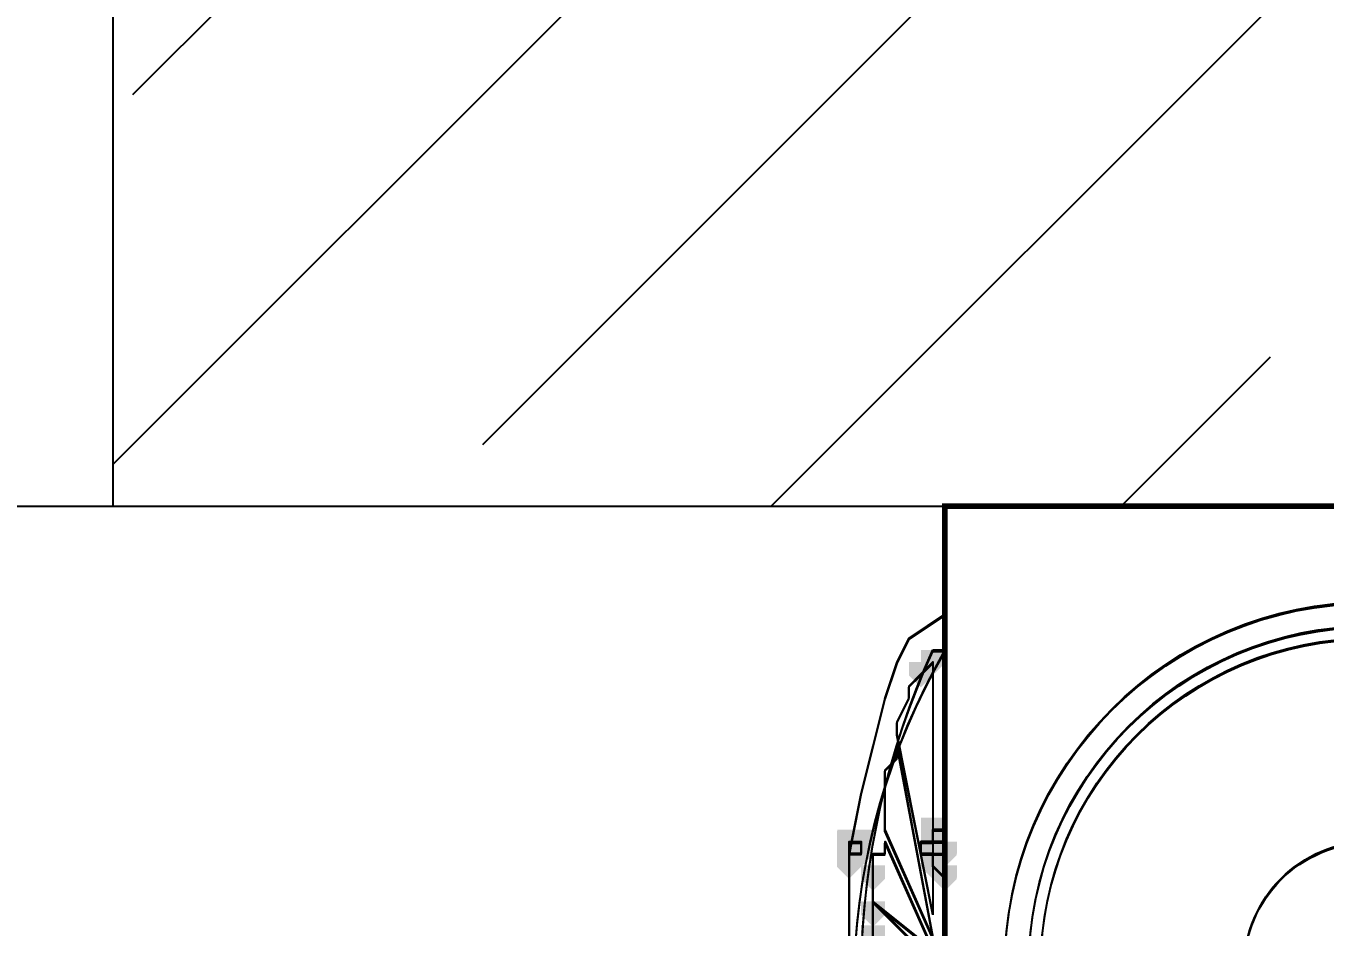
# Model space of a CAD drawing. Header units: millimetres. Extents: x -106726 to 8952771, y -150083 to 686385.
# Drawn here: x 12149.1 to 12608.4, y 366101.2 to 366419.8 of the extents above; entities that cross this region are included whole.
import ezdxf
from ezdxf import colors
from ezdxf.entities.mleader import LeaderData, LeaderLine
from ezdxf.enums import TextEntityAlignment as Align
from ezdxf.math import Vec2, Vec3

# ---------------------------------------------------------------- set-up
doc = ezdxf.new("R2018")
doc.units = ezdxf.units.MM
doc.linetypes.add('CENTER', pattern=[2, 1.25, -0.25, 0.25, -0.25])
doc.layers.add('АР_Названия помещений', color=124, linetype='Continuous', lineweight=5, plot=False)
doc.layers.add('АР_Номер помещения', color=1, linetype='Continuous', lineweight=25)
doc.layers.add('ТХ_обор_бытовое', color=14, linetype='Continuous')
doc.styles.add('ISOCPEUR', font='isocpeur.ttf', dxfattribs={"width": 0.7})
doc.styles.get("Standard").update_dxf_attribs({"font": 'arial.ttf'})

# ---------------------------------------------------------------- blocks, each defined once
blk = doc.blocks.new('*U429')
at = {"color": 8, "style": 'ISOCPEUR', "width": 0.7, "flags": 1}
blk.add_attdef('КАТЕГОРИЯ', (-499.17, -2092.19), '', height=250, dxfattribs=at)
at = {"layer": 'АР_Номер помещения', "color": 8, "style": 'ISOCPEUR', "width": 0.7}
blk.add_attdef('НОМЕР_ПОМЕЩЕНИЯ', text='', height=300, dxfattribs=at).set_placement((-20810.64, 2284.33), align=Align.MIDDLE_CENTER)
blk = doc.blocks.new('_DotSmall')
at = {"color": 8, "linetype": 'ByBlock', "const_width": 0.5}
blk.add_lwpolyline([(-0.0625, 0, 1), (0.0625, 0, 1)], format="xyb", close=True, dxfattribs=at)
blk = doc.blocks.new('У300')
at = {"layer": 'ТХ_обор_бытовое', "transparency": 33554559}
for points in [[(-230546.28, 67417.27), (-230550.51, 67417.27), (-230550.51, 67413.03), (-230546.28, 67408.8), (-230542.05, 67413.03), (-230542.05, 67417.27)], [(-230546.23, 67417.78), (-230550.46, 67417.78), (-230550.46, 67413.55), (-230546.23, 67409.31), (-230541.99, 67413.55), (-230541.99, 67417.78)], [(-230550.51, 67413.03), (-230554.75, 67413.03), (-230554.75, 67408.8), (-230550.51, 67404.57), (-230546.28, 67408.8), (-230546.28, 67413.03)], [(-230550.46, 67413.55), (-230554.69, 67413.55), (-230554.69, 67409.31), (-230550.46, 67405.08), (-230546.23, 67409.31), (-230546.23, 67413.55)], [(-230546.28, 67358), (-230550.51, 67358), (-230550.51, 67353.77), (-230546.28, 67349.53), (-230542.05, 67353.77), (-230542.05, 67358)], [(-230546.28, 67358), (-230550.51, 67358), (-230550.51, 67353.77), (-230546.28, 67349.53), (-230542.05, 67353.77), (-230542.05, 67358)], [(-230546.23, 67358.51), (-230550.46, 67358.51), (-230550.46, 67354.28), (-230546.23, 67350.04), (-230541.99, 67354.28), (-230541.99, 67358.51)], [(-230546.23, 67358.51), (-230550.46, 67358.51), (-230550.46, 67354.28), (-230546.23, 67350.04), (-230541.99, 67354.28), (-230541.99, 67358.51)], [(-230575.91, 67353.77), (-230580.15, 67353.77), (-230580.15, 67349.53), (-230575.91, 67345.3), (-230571.68, 67349.53), (-230571.68, 67353.77)], [(-230575.91, 67353.77), (-230580.15, 67353.77), (-230580.15, 67349.53), (-230575.91, 67345.3), (-230571.68, 67349.53), (-230571.68, 67353.77)], [(-230575.91, 67353.77), (-230580.15, 67353.77), (-230580.15, 67349.53), (-230575.91, 67345.3), (-230571.68, 67349.53), (-230571.68, 67353.77)], [(-230575.91, 67353.77), (-230580.15, 67353.77), (-230580.15, 67349.53), (-230575.91, 67345.3), (-230571.68, 67349.53), (-230571.68, 67353.77)], [(-230575.91, 67353.77), (-230580.15, 67353.77), (-230580.15, 67349.53), (-230575.91, 67345.3), (-230571.68, 67349.53), (-230571.68, 67353.77)], [(-230575.91, 67353.77), (-230580.15, 67353.77), (-230580.15, 67349.53), (-230575.91, 67345.3), (-230571.68, 67349.53), (-230571.68, 67353.77)], [(-230575.86, 67354.28), (-230580.09, 67354.28), (-230580.09, 67350.04), (-230575.86, 67345.81), (-230571.63, 67350.04), (-230571.63, 67354.28)], [(-230575.86, 67354.28), (-230580.09, 67354.28), (-230580.09, 67350.04), (-230575.86, 67345.81), (-230571.63, 67350.04), (-230571.63, 67354.28)], [(-230575.86, 67354.28), (-230580.09, 67354.28), (-230580.09, 67350.04), (-230575.86, 67345.81), (-230571.63, 67350.04), (-230571.63, 67354.28)], [(-230575.86, 67354.28), (-230580.09, 67354.28), (-230580.09, 67350.04), (-230575.86, 67345.81), (-230571.63, 67350.04), (-230571.63, 67354.28)], [(-230575.86, 67354.28), (-230580.09, 67354.28), (-230580.09, 67350.04), (-230575.86, 67345.81), (-230571.63, 67350.04), (-230571.63, 67354.28)], [(-230575.86, 67354.28), (-230580.09, 67354.28), (-230580.09, 67350.04), (-230575.86, 67345.81), (-230571.63, 67350.04), (-230571.63, 67354.28)], [(-230571.68, 67353.77), (-230575.91, 67353.77), (-230575.91, 67349.53), (-230571.68, 67345.3), (-230567.45, 67349.53), (-230567.45, 67353.77)], [(-230571.68, 67353.77), (-230575.91, 67353.77), (-230575.91, 67349.53), (-230571.68, 67345.3), (-230567.45, 67349.53), (-230567.45, 67353.77)], [(-230571.68, 67353.77), (-230575.91, 67353.77), (-230575.91, 67349.53), (-230571.68, 67345.3), (-230567.45, 67349.53), (-230567.45, 67353.77)], [(-230571.68, 67353.77), (-230575.91, 67353.77), (-230575.91, 67349.53), (-230571.68, 67345.3), (-230567.45, 67349.53), (-230567.45, 67353.77)], [(-230571.68, 67353.77), (-230575.91, 67353.77), (-230575.91, 67349.53), (-230571.68, 67345.3), (-230567.45, 67349.53), (-230567.45, 67353.77)], [(-230571.63, 67354.28), (-230575.86, 67354.28), (-230575.86, 67350.04), (-230571.63, 67345.81), (-230567.39, 67350.04), (-230567.39, 67354.28)], [(-230571.63, 67354.28), (-230575.86, 67354.28), (-230575.86, 67350.04), (-230571.63, 67345.81), (-230567.39, 67350.04), (-230567.39, 67354.28)], [(-230571.63, 67354.28), (-230575.86, 67354.28), (-230575.86, 67350.04), (-230571.63, 67345.81), (-230567.39, 67350.04), (-230567.39, 67354.28)], [(-230571.63, 67354.28), (-230575.86, 67354.28), (-230575.86, 67350.04), (-230571.63, 67345.81), (-230567.39, 67350.04), (-230567.39, 67354.28)], [(-230571.63, 67354.28), (-230575.86, 67354.28), (-230575.86, 67350.04), (-230571.63, 67345.81), (-230567.39, 67350.04), (-230567.39, 67354.28)], [(-230546.28, 67353.77), (-230550.51, 67353.77), (-230550.51, 67349.53), (-230546.28, 67345.3), (-230542.05, 67349.53), (-230542.05, 67353.77)], [(-230546.28, 67353.77), (-230550.51, 67353.77), (-230550.51, 67349.53), (-230546.28, 67345.3), (-230542.05, 67349.53), (-230542.05, 67353.77)], [(-230546.28, 67353.77), (-230550.51, 67353.77), (-230550.51, 67349.53), (-230546.28, 67345.3), (-230542.05, 67349.53), (-230542.05, 67353.77)], [(-230546.23, 67354.28), (-230550.46, 67354.28), (-230550.46, 67350.04), (-230546.23, 67345.81), (-230541.99, 67350.04), (-230541.99, 67354.28)], [(-230546.23, 67354.28), (-230550.46, 67354.28), (-230550.46, 67350.04), (-230546.23, 67345.81), (-230541.99, 67350.04), (-230541.99, 67354.28)], [(-230546.23, 67354.28), (-230550.46, 67354.28), (-230550.46, 67350.04), (-230546.23, 67345.81), (-230541.99, 67350.04), (-230541.99, 67354.28)], [(-230575.91, 67349.53), (-230580.15, 67349.53), (-230580.15, 67345.3), (-230575.91, 67341.07), (-230571.68, 67345.3), (-230571.68, 67349.53)], [(-230575.91, 67349.53), (-230580.15, 67349.53), (-230580.15, 67345.3), (-230575.91, 67341.07), (-230571.68, 67345.3), (-230571.68, 67349.53)], [(-230575.91, 67349.53), (-230580.15, 67349.53), (-230580.15, 67345.3), (-230575.91, 67341.07), (-230571.68, 67345.3), (-230571.68, 67349.53)], [(-230575.91, 67349.53), (-230580.15, 67349.53), (-230580.15, 67345.3), (-230575.91, 67341.07), (-230571.68, 67345.3), (-230571.68, 67349.53)], [(-230575.91, 67349.53), (-230580.15, 67349.53), (-230580.15, 67345.3), (-230575.91, 67341.07), (-230571.68, 67345.3), (-230571.68, 67349.53)], [(-230575.91, 67349.53), (-230580.15, 67349.53), (-230580.15, 67345.3), (-230575.91, 67341.07), (-230571.68, 67345.3), (-230571.68, 67349.53)], [(-230575.91, 67349.53), (-230580.15, 67349.53), (-230580.15, 67345.3), (-230575.91, 67341.07), (-230571.68, 67345.3), (-230571.68, 67349.53)], [(-230575.91, 67349.53), (-230580.15, 67349.53), (-230580.15, 67345.3), (-230575.91, 67341.07), (-230571.68, 67345.3), (-230571.68, 67349.53)], [(-230575.91, 67349.53), (-230580.15, 67349.53), (-230580.15, 67345.3), (-230575.91, 67341.07), (-230571.68, 67345.3), (-230571.68, 67349.53)], [(-230575.91, 67349.53), (-230580.15, 67349.53), (-230580.15, 67345.3), (-230575.91, 67341.07), (-230571.68, 67345.3), (-230571.68, 67349.53)], [(-230575.91, 67349.53), (-230580.15, 67349.53), (-230580.15, 67345.3), (-230575.91, 67341.07), (-230571.68, 67345.3), (-230571.68, 67349.53)], [(-230575.91, 67349.53), (-230580.15, 67349.53), (-230580.15, 67345.3), (-230575.91, 67341.07), (-230571.68, 67345.3), (-230571.68, 67349.53)], [(-230575.91, 67349.53), (-230580.15, 67349.53), (-230580.15, 67345.3), (-230575.91, 67341.07), (-230571.68, 67345.3), (-230571.68, 67349.53)], [(-230575.86, 67350.04), (-230580.09, 67350.04), (-230580.09, 67345.81), (-230575.86, 67341.58), (-230571.63, 67345.81), (-230571.63, 67350.04)], [(-230575.86, 67350.04), (-230580.09, 67350.04), (-230580.09, 67345.81), (-230575.86, 67341.58), (-230571.63, 67345.81), (-230571.63, 67350.04)], [(-230575.86, 67350.04), (-230580.09, 67350.04), (-230580.09, 67345.81), (-230575.86, 67341.58), (-230571.63, 67345.81), (-230571.63, 67350.04)], [(-230575.86, 67350.04), (-230580.09, 67350.04), (-230580.09, 67345.81), (-230575.86, 67341.58), (-230571.63, 67345.81), (-230571.63, 67350.04)], [(-230575.86, 67350.04), (-230580.09, 67350.04), (-230580.09, 67345.81), (-230575.86, 67341.58), (-230571.63, 67345.81), (-230571.63, 67350.04)], [(-230575.86, 67350.04), (-230580.09, 67350.04), (-230580.09, 67345.81), (-230575.86, 67341.58), (-230571.63, 67345.81), (-230571.63, 67350.04)], [(-230575.86, 67350.04), (-230580.09, 67350.04), (-230580.09, 67345.81), (-230575.86, 67341.58), (-230571.63, 67345.81), (-230571.63, 67350.04)], [(-230575.86, 67350.04), (-230580.09, 67350.04), (-230580.09, 67345.81), (-230575.86, 67341.58), (-230571.63, 67345.81), (-230571.63, 67350.04)], [(-230575.86, 67350.04), (-230580.09, 67350.04), (-230580.09, 67345.81), (-230575.86, 67341.58), (-230571.63, 67345.81), (-230571.63, 67350.04)], [(-230575.86, 67350.04), (-230580.09, 67350.04), (-230580.09, 67345.81), (-230575.86, 67341.58), (-230571.63, 67345.81), (-230571.63, 67350.04)], [(-230575.86, 67350.04), (-230580.09, 67350.04), (-230580.09, 67345.81), (-230575.86, 67341.58), (-230571.63, 67345.81), (-230571.63, 67350.04)], [(-230575.86, 67350.04), (-230580.09, 67350.04), (-230580.09, 67345.81), (-230575.86, 67341.58), (-230571.63, 67345.81), (-230571.63, 67350.04)], [(-230575.86, 67350.04), (-230580.09, 67350.04), (-230580.09, 67345.81), (-230575.86, 67341.58), (-230571.63, 67345.81), (-230571.63, 67350.04)], [(-230571.68, 67349.53), (-230575.91, 67349.53), (-230575.91, 67345.3), (-230571.68, 67341.07), (-230567.45, 67345.3), (-230567.45, 67349.53)], [(-230571.68, 67349.53), (-230575.91, 67349.53), (-230575.91, 67345.3), (-230571.68, 67341.07), (-230567.45, 67345.3), (-230567.45, 67349.53)], [(-230571.68, 67349.53), (-230575.91, 67349.53), (-230575.91, 67345.3), (-230571.68, 67341.07), (-230567.45, 67345.3), (-230567.45, 67349.53)], [(-230571.68, 67349.53), (-230575.91, 67349.53), (-230575.91, 67345.3), (-230571.68, 67341.07), (-230567.45, 67345.3), (-230567.45, 67349.53)], [(-230571.68, 67349.53), (-230575.91, 67349.53), (-230575.91, 67345.3), (-230571.68, 67341.07), (-230567.45, 67345.3), (-230567.45, 67349.53)], [(-230571.68, 67349.53), (-230575.91, 67349.53), (-230575.91, 67345.3), (-230571.68, 67341.07), (-230567.45, 67345.3), (-230567.45, 67349.53)], [(-230571.68, 67349.53), (-230575.91, 67349.53), (-230575.91, 67345.3), (-230571.68, 67341.07), (-230567.45, 67345.3), (-230567.45, 67349.53)], [(-230571.68, 67349.53), (-230575.91, 67349.53), (-230575.91, 67345.3), (-230571.68, 67341.07), (-230567.45, 67345.3), (-230567.45, 67349.53)], [(-230571.63, 67350.04), (-230575.86, 67350.04), (-230575.86, 67345.81), (-230571.63, 67341.58), (-230567.39, 67345.81), (-230567.39, 67350.04)], [(-230571.63, 67350.04), (-230575.86, 67350.04), (-230575.86, 67345.81), (-230571.63, 67341.58), (-230567.39, 67345.81), (-230567.39, 67350.04)], [(-230571.63, 67350.04), (-230575.86, 67350.04), (-230575.86, 67345.81), (-230571.63, 67341.58), (-230567.39, 67345.81), (-230567.39, 67350.04)], [(-230571.63, 67350.04), (-230575.86, 67350.04), (-230575.86, 67345.81), (-230571.63, 67341.58), (-230567.39, 67345.81), (-230567.39, 67350.04)], [(-230571.63, 67350.04), (-230575.86, 67350.04), (-230575.86, 67345.81), (-230571.63, 67341.58), (-230567.39, 67345.81), (-230567.39, 67350.04)], [(-230571.63, 67350.04), (-230575.86, 67350.04), (-230575.86, 67345.81), (-230571.63, 67341.58), (-230567.39, 67345.81), (-230567.39, 67350.04)], [(-230571.63, 67350.04), (-230575.86, 67350.04), (-230575.86, 67345.81), (-230571.63, 67341.58), (-230567.39, 67345.81), (-230567.39, 67350.04)], [(-230571.63, 67350.04), (-230575.86, 67350.04), (-230575.86, 67345.81), (-230571.63, 67341.58), (-230567.39, 67345.81), (-230567.39, 67350.04)], [(-230546.28, 67349.53), (-230550.51, 67349.53), (-230550.51, 67345.3), (-230546.28, 67341.07), (-230542.05, 67345.3), (-230542.05, 67349.53)], [(-230546.23, 67350.04), (-230550.46, 67350.04), (-230550.46, 67345.81), (-230546.23, 67341.58), (-230541.99, 67345.81), (-230541.99, 67350.04)], [(-230542.05, 67349.53), (-230546.28, 67349.53), (-230546.28, 67345.3), (-230542.05, 67341.07), (-230537.81, 67345.3), (-230537.81, 67349.53)], [(-230541.99, 67350.04), (-230546.23, 67350.04), (-230546.23, 67345.81), (-230541.99, 67341.58), (-230537.76, 67345.81), (-230537.76, 67350.04)], [(-230575.91, 67345.3), (-230580.15, 67345.3), (-230580.15, 67341.07), (-230575.91, 67336.83), (-230571.68, 67341.07), (-230571.68, 67345.3)], [(-230575.86, 67345.81), (-230580.09, 67345.81), (-230580.09, 67341.58), (-230575.86, 67337.34), (-230571.63, 67341.58), (-230571.63, 67345.81)], [(-230546.28, 67345.3), (-230550.51, 67345.3), (-230550.51, 67341.07), (-230546.28, 67336.83), (-230542.05, 67341.07), (-230542.05, 67345.3)], [(-230546.28, 67345.3), (-230550.51, 67345.3), (-230550.51, 67341.07), (-230546.28, 67336.83), (-230542.05, 67341.07), (-230542.05, 67345.3)], [(-230546.28, 67345.3), (-230550.51, 67345.3), (-230550.51, 67341.07), (-230546.28, 67336.83), (-230542.05, 67341.07), (-230542.05, 67345.3)], [(-230546.28, 67345.3), (-230550.51, 67345.3), (-230550.51, 67341.07), (-230546.28, 67336.83), (-230542.05, 67341.07), (-230542.05, 67345.3)], [(-230546.23, 67345.81), (-230550.46, 67345.81), (-230550.46, 67341.58), (-230546.23, 67337.34), (-230541.99, 67341.58), (-230541.99, 67345.81)], [(-230546.23, 67345.81), (-230550.46, 67345.81), (-230550.46, 67341.58), (-230546.23, 67337.34), (-230541.99, 67341.58), (-230541.99, 67345.81)], [(-230546.23, 67345.81), (-230550.46, 67345.81), (-230550.46, 67341.58), (-230546.23, 67337.34), (-230541.99, 67341.58), (-230541.99, 67345.81)], [(-230546.23, 67345.81), (-230550.46, 67345.81), (-230550.46, 67341.58), (-230546.23, 67337.34), (-230541.99, 67341.58), (-230541.99, 67345.81)], [(-230567.45, 67341.07), (-230571.68, 67341.07), (-230571.68, 67336.83), (-230567.45, 67332.6), (-230563.21, 67336.83), (-230563.21, 67341.07)], [(-230567.39, 67341.58), (-230571.63, 67341.58), (-230571.63, 67337.34), (-230567.39, 67333.11), (-230563.16, 67337.34), (-230563.16, 67341.58)], [(-230542.05, 67341.07), (-230546.28, 67341.07), (-230546.28, 67336.83), (-230542.05, 67332.6), (-230537.81, 67336.83), (-230537.81, 67341.07)], [(-230542.05, 67341.07), (-230546.28, 67341.07), (-230546.28, 67336.83), (-230542.05, 67332.6), (-230537.81, 67336.83), (-230537.81, 67341.07)], [(-230541.99, 67341.58), (-230546.23, 67341.58), (-230546.23, 67337.34), (-230541.99, 67333.11), (-230537.76, 67337.34), (-230537.76, 67341.58)], [(-230541.99, 67341.58), (-230546.23, 67341.58), (-230546.23, 67337.34), (-230541.99, 67333.11), (-230537.76, 67337.34), (-230537.76, 67341.58)], [(-230567.45, 67328.37), (-230571.68, 67328.37), (-230571.68, 67324.13), (-230567.45, 67319.9), (-230563.21, 67324.13), (-230563.21, 67328.37)], [(-230567.39, 67328.88), (-230571.63, 67328.88), (-230571.63, 67324.64), (-230567.39, 67320.41), (-230563.16, 67324.64), (-230563.16, 67328.88)], [(-230567.45, 67319.9), (-230571.68, 67319.9), (-230571.68, 67315.67), (-230567.45, 67311.43), (-230563.21, 67315.67), (-230563.21, 67319.9)], [(-230567.39, 67320.41), (-230571.63, 67320.41), (-230571.63, 67316.18), (-230567.39, 67311.94), (-230563.16, 67316.18), (-230563.16, 67320.41)]]:
    blk.add_hatch(color=8, dxfattribs=at).paths.add_polyline_path(points)
at = {"layer": 'ТХ_обор_бытовое', "color": 8, "const_width": 2}
blk.add_lwpolyline([(-230216.03, 67468.58), (-230216.03, 67142.61), (-230541.99, 67142.61), (-230541.99, 67468.58)], close=True, dxfattribs=at)
at = {"layer": 'ТХ_обор_бытовое', "color": 8, "elevation": -0.56}
for points in [[(-230575.91, 67298.73), (-230575.91, 67324.13), (-230575.91, 67345.3), (-230571.68, 67366.47), (-230567.45, 67383.4), (-230563.21, 67400.33), (-230558.98, 67413.03), (-230554.75, 67421.5), (-230542.05, 67429.97), (-230554.75, 67421.5), (-230558.98, 67413.03), (-230563.21, 67400.33), (-230567.45, 67383.4), (-230571.68, 67366.47), (-230575.91, 67345.3), (-230575.91, 67324.13), (-230575.91, 67298.73)], [(-230575.91, 67298.73), (-230575.91, 67324.13), (-230575.91, 67345.3), (-230571.68, 67366.47), (-230567.45, 67383.4), (-230563.21, 67400.33), (-230558.98, 67413.03), (-230554.75, 67421.5), (-230542.05, 67429.97)], [(-230571.68, 67366.47), (-230575.91, 67345.3), (-230575.91, 67324.13), (-230575.91, 67298.73), (-230575.91, 67277.57)], [(-230542.05, 67353.77), (-230546.28, 67353.77), (-230546.28, 67349.53), (-230550.51, 67349.53), (-230550.51, 67345.3), (-230546.28, 67345.3), (-230546.28, 67341.07), (-230542.05, 67336.83), (-230546.28, 67341.07), (-230546.28, 67345.3), (-230550.51, 67345.3), (-230550.51, 67349.53), (-230546.28, 67349.53), (-230546.28, 67353.77)], [(-230575.91, 67349.53), (-230575.91, 67345.3), (-230575.91, 67349.53), (-230571.68, 67349.53), (-230571.68, 67345.3), (-230575.91, 67345.3)], [(-230542.05, 67349.53), (-230546.28, 67349.53), (-230546.28, 67345.3), (-230542.05, 67345.3)]]:
    blk.add_lwpolyline(points, dxfattribs=at)
at = {"layer": 'ТХ_обор_бытовое', "color": 8}
for points in [[(-230575.86, 67299.24), (-230575.86, 67324.64), (-230575.86, 67345.81), (-230571.63, 67366.98), (-230567.39, 67383.91), (-230563.16, 67400.85), (-230558.93, 67413.55), (-230554.69, 67422.01), (-230541.99, 67430.48), (-230554.69, 67422.01), (-230558.93, 67413.55), (-230563.16, 67400.85), (-230567.39, 67383.91), (-230571.63, 67366.98), (-230575.86, 67345.81), (-230575.86, 67324.64), (-230575.86, 67299.24)], [(-230575.86, 67299.24), (-230575.86, 67324.64), (-230575.86, 67345.81), (-230571.63, 67366.98), (-230567.39, 67383.91), (-230563.16, 67400.85), (-230558.93, 67413.55), (-230554.69, 67422.01), (-230541.99, 67430.48)], [(-230571.63, 67366.98), (-230575.86, 67345.81), (-230575.86, 67324.64), (-230575.86, 67299.24), (-230575.86, 67278.08)], [(-230541.99, 67354.28), (-230546.23, 67354.28), (-230546.23, 67350.04), (-230550.46, 67350.04), (-230550.46, 67345.81), (-230546.23, 67345.81), (-230546.23, 67341.58), (-230541.99, 67337.34), (-230546.23, 67341.58), (-230546.23, 67345.81), (-230550.46, 67345.81), (-230550.46, 67350.04), (-230546.23, 67350.04), (-230546.23, 67354.28)], [(-230575.86, 67350.04), (-230575.86, 67345.81), (-230575.86, 67350.04), (-230571.63, 67350.04), (-230571.63, 67345.81), (-230575.86, 67345.81)], [(-230541.99, 67350.04), (-230546.23, 67350.04), (-230546.23, 67345.81), (-230541.99, 67345.81)]]:
    blk.add_lwpolyline(points, dxfattribs=at)
at = {"layer": 'ТХ_обор_бытовое', "color": 8, "elevation": -0.56}
blk.add_lwpolyline([(-230546.28, 67417.27), (-230542.05, 67417.27, 0.248454), (-230550.51, 67192.9, -0.207133)], format="xyb", close=True, dxfattribs=at)
at = {"layer": 'ТХ_обор_бытовое', "color": 8}
blk.add_lwpolyline([(-230546.23, 67417.78), (-230541.99, 67417.78, 0.248454), (-230550.46, 67193.41, -0.207133)], format="xyb", close=True, dxfattribs=at)
at = {"layer": 'ТХ_обор_бытовое', "color": 8, "elevation": -0.56}
for points in [[(-230546.28, 67324.13), (-230558.98, 67387.63), (-230558.98, 67391.87), (-230554.75, 67400.33), (-230554.75, 67404.57), (-230550.51, 67408.8), (-230546.28, 67413.03)], [(-230546.28, 67315.67), (-230563.21, 67353.77), (-230563.21, 67358), (-230563.21, 67362.23), (-230563.21, 67366.47), (-230563.21, 67370.7), (-230563.21, 67374.93), (-230558.98, 67379.17), (-230558.98, 67383.4)], [(-230567.45, 67328.37), (-230567.45, 67332.6), (-230567.45, 67336.83), (-230567.45, 67341.07), (-230567.45, 67345.3), (-230563.21, 67345.3), (-230563.21, 67349.53), (-230546.28, 67311.43)], [(-230567.45, 67307.2), (-230567.45, 67311.43), (-230567.45, 67315.67), (-230567.45, 67319.9), (-230567.45, 67324.13), (-230567.45, 67328.37), (-230546.28, 67307.2)]]:
    blk.add_lwpolyline(points, close=True, dxfattribs=at)
at = {"layer": 'ТХ_обор_бытовое', "color": 8}
for points in [[(-230546.23, 67324.64), (-230558.93, 67388.15), (-230558.93, 67392.38), (-230554.69, 67400.85), (-230554.69, 67405.08), (-230550.46, 67409.31), (-230546.23, 67413.55)], [(-230546.23, 67316.18), (-230563.16, 67354.28), (-230563.16, 67358.51), (-230563.16, 67362.74), (-230563.16, 67366.98), (-230563.16, 67371.21), (-230563.16, 67375.44), (-230558.93, 67379.68), (-230558.93, 67383.91)], [(-230567.39, 67328.88), (-230567.39, 67333.11), (-230567.39, 67337.34), (-230567.39, 67341.58), (-230567.39, 67345.81), (-230563.16, 67345.81), (-230563.16, 67350.04), (-230546.23, 67311.94)], [(-230567.39, 67307.71), (-230567.39, 67311.94), (-230567.39, 67316.18), (-230567.39, 67320.41), (-230567.39, 67324.64), (-230567.39, 67328.88), (-230546.23, 67307.71)]]:
    blk.add_lwpolyline(points, close=True, dxfattribs=at)
for centre, radius in [((-230391.76, 67305.08, -0.56), 129.12), ((-230391.76, 67305.08, -0.56), 129.12), ((-230391.71, 67305.59), 129.12), ((-230391.71, 67305.59), 129.12), ((-230391.76, 67305.08, -0.56), 120.65), ((-230391.71, 67305.59), 120.65), ((-230391.71, 67305.59), 116.42), ((-230391.76, 67305.08, -0.56), 116.42), ((-230391.76, 67305.08, -0.56), 44.45), ((-230391.71, 67305.59), 44.45)]:
    blk.add_circle(centre, radius, dxfattribs=at)

msp = doc.modelspace()

# ---------------------------------------------------------------- hatches: boundary and pattern name
at = {"ltscale": 100}
h = msp.add_hatch(dxfattribs=at)
h.set_pattern_fill('ANSI35', color=256, scale=700)
h.set_pattern_definition([(45, (-956447.81, 469999.9), (-123.743687, 123.743687), []), (45, (-956324.07, 469999.9), (-123.743687, 123.743687), [218.75, -43.75, 0, -43.75])])
h.paths.add_polyline_path([(12180, 366250), (12800, 366250), (12800, 360100), (12165, 360100), (12165, 359900), (13000, 359900), (13000, 366250), (13025, 366250), (13025, 366450), (13025, 367050), (12825, 367050), (12825, 366550), (12180, 366550)])

# ---------------------------------------------------------------- linework, layer by layer
for q in [(12180, 366550), (12800, 366250)]:
    msp.add_line((12180, 366250), q, dxfattribs=at)
at = {"linetype": 'CENTER', "ltscale": 1000}
msp.add_line((-12563.76, 366250), (71033.41, 366250), dxfattribs=at)

# ---------------------------------------------------------------- block references
ref = msp.add_blockref('*U429', (31561.53, 383260.49))
lines = msp.add_mtext('\\W0.8000;Кабинет информатики с возможностью деления трансформируемой перегородкой на \\Pдва помещения', dxfattribs={"layer": 'АР_Названия помещений', "color": 8, "insert": (2249.39, 378791.32), "char_height": 6955.9537, "width": 926.94, "attachment_point": 1})
ref.add_attrib('ИМЯ_ПОМЕЩЕНИЯ', '', (2249.39, 378791.32), dxfattribs={"flags": 104}).embed_mtext(lines)
msp.add_blockref('У300', (243016.03, 298781.42))

# ---------------------------------------------------------------- leaders
ml = msp.add_multileader_mtext('Standard')
ml.set_content('+13,200', color=8, style='ISOCPEUR')
ml.set_leader_properties(color=8, linetype='Continuous', lineweight=-1)
ml.set_arrow_properties(name='DOTSMALL')
ml.build(insert=Vec2(0, 0))
ml.multileader.update_dxf_attribs({"has_text_frame": 1, "text_left_attachment_type": 4, "text_right_attachment_type": 4, "dogleg_length": 100, "arrow_head_size": 180})
ctx = ml.context
ctx.base_point, ctx.char_height, ctx.arrow_head_size, ctx.landing_gap_size, ctx.plane_origin = Vec3(29236.53, 674490.52), 250, 180, 50, Vec3(27075.32, 673899.27)
ctx.left_attachment, ctx.right_attachment = 4, 4
notes = []
notes.append((ctx, [(0, (0, 0, 0), (0, 0), (1, 0), 1, [])]))
ctx.mtext.insert, ctx.mtext.width, ctx.mtext.line_spacing_style, ctx.mtext.flow_direction = Vec3(29286.53, 674823.85), 852.697, 2, 5
ml = msp.add_multileader_mtext('Standard')
ml.set_content('+11,550', color=8, style='ISOCPEUR')
ml.set_leader_properties(color=8, linetype='Continuous', lineweight=-1)
ml.set_arrow_properties(name='DOTSMALL')
ml.build(insert=Vec2(0, 0))
ml.multileader.update_dxf_attribs({"has_text_frame": 1, "text_left_attachment_type": 4, "text_right_attachment_type": 4, "dogleg_length": 100, "arrow_head_size": 180})
ctx = ml.context
ctx.base_point, ctx.char_height, ctx.arrow_head_size, ctx.landing_gap_size, ctx.plane_origin = Vec3(24236.53, 673745.52), 250, 180, 50, Vec3(22075.32, 673154.27)
ctx.left_attachment, ctx.right_attachment = 4, 4
notes.append((ctx, [(0, (0, 0, 0), (0, 0), (1, 0), 1, [])]))
ctx.mtext.insert, ctx.mtext.width, ctx.mtext.line_spacing_style, ctx.mtext.flow_direction = Vec3(24286.53, 674078.85), 852.697, 2, 5
ml = msp.add_multileader_mtext('Standard')
ml.set_content('+13,700', color=8, style='ISOCPEUR')
ml.set_leader_properties(color=8, linetype='Continuous', lineweight=-1)
ml.set_arrow_properties(name='DOTSMALL')
ml.build(insert=Vec2(0, 0))
ml.multileader.update_dxf_attribs({"has_text_frame": 1, "text_left_attachment_type": 4, "text_right_attachment_type": 4, "dogleg_length": 100, "arrow_head_size": 180})
ctx = ml.context
ctx.base_point, ctx.char_height, ctx.arrow_head_size, ctx.landing_gap_size, ctx.plane_origin = Vec3(54220.97, 506541.37), 250, 180, 50, Vec3(53971.61, 505880.55)
ctx.left_attachment, ctx.right_attachment = 4, 4
notes.append((ctx, [(0, (0, 0, 0), (0, 0), (1, 0), 1, [])]))
ctx.mtext.insert, ctx.mtext.width, ctx.mtext.line_spacing_style, ctx.mtext.flow_direction = Vec3(54270.97, 506874.7), 852.697, 2, 5
ml = msp.add_multileader_mtext('Standard')
ml.set_content('+13,700', color=8, style='ISOCPEUR')
ml.set_leader_properties(color=8, linetype='Continuous', lineweight=-1)
ml.set_arrow_properties(name='DOTSMALL')
ml.build(insert=Vec2(0, 0))
ml.multileader.update_dxf_attribs({"has_text_frame": 1, "text_left_attachment_type": 4, "text_right_attachment_type": 4, "dogleg_length": 100, "arrow_head_size": 180})
ctx = ml.context
ctx.base_point, ctx.char_height, ctx.arrow_head_size, ctx.landing_gap_size, ctx.plane_origin = Vec3(15753.48, 506387.52), 250, 180, 50, Vec3(13592.26, 505796.27)
ctx.left_attachment, ctx.right_attachment = 4, 4
notes.append((ctx, [(0, (0, 0, 0), (0, 0), (1, 0), 1, [])]))
ctx.mtext.insert, ctx.mtext.width, ctx.mtext.line_spacing_style, ctx.mtext.flow_direction = Vec3(15803.48, 506720.85), 852.697, 2, 5
ml = msp.add_multileader_mtext('Standard')
ml.set_content('+15,825', color=8, style='ISOCPEUR')
ml.set_leader_properties(color=8, linetype='Continuous', lineweight=-1)
ml.set_arrow_properties(name='DOTSMALL')
ml.build(insert=Vec2(0, 0))
ml.multileader.update_dxf_attribs({"has_text_frame": 1, "text_left_attachment_type": 4, "text_right_attachment_type": 4, "dogleg_length": 100, "arrow_head_size": 180})
ctx = ml.context
ctx.base_point, ctx.char_height, ctx.arrow_head_size, ctx.landing_gap_size, ctx.plane_origin = Vec3(14579.2, 501247.45), 250, 180, 50, Vec3(14497.8, 499536.75)
ctx.left_attachment, ctx.right_attachment = 4, 4
notes.append((ctx, [(0, (0, 0, 0), (0, 0), (1, 0), 1, [])]))
ctx.mtext.insert, ctx.mtext.width, ctx.mtext.defined_height, ctx.mtext.line_spacing_style, ctx.mtext.flow_direction = Vec3(14629.2, 501580.78), 696.0353, 776.46, 2, 5
ml = msp.add_multileader_mtext('Standard')
ml.set_content('+15,825', color=8, style='ISOCPEUR')
ml.set_leader_properties(color=8, linetype='Continuous', lineweight=-1)
ml.set_arrow_properties(name='DOTSMALL')
ml.build(insert=Vec2(0, 0))
ml.multileader.update_dxf_attribs({"has_text_frame": 1, "text_left_attachment_type": 4, "text_right_attachment_type": 4, "dogleg_length": 100, "arrow_head_size": 180})
ctx = ml.context
ctx.base_point, ctx.char_height, ctx.arrow_head_size, ctx.landing_gap_size, ctx.plane_origin = Vec3(52211.2, 501008.32), 250, 180, 50, Vec3(52690.31, 498055.86)
ctx.left_attachment, ctx.right_attachment = 4, 4
notes.append((ctx, [(0, (0, 0, 0), (0, 0), (1, 0), 1, [])]))
ctx.mtext.insert, ctx.mtext.width, ctx.mtext.line_spacing_style, ctx.mtext.flow_direction = Vec3(52261.2, 501341.65), 852.697, 2, 5
ml = msp.add_multileader_mtext('Standard')
ml.set_content('+9,800', color=8, style='ISOCPEUR')
ml.set_leader_properties(color=8, linetype='Continuous', lineweight=-1)
ml.set_arrow_properties(name='DOTSMALL')
ml.build(insert=Vec2(0, 0))
ml.multileader.update_dxf_attribs({"has_text_frame": 1, "text_left_attachment_type": 4, "text_right_attachment_type": 4, "dogleg_length": 100, "arrow_head_size": 180})
ctx = ml.context
ctx.base_point, ctx.char_height, ctx.arrow_head_size, ctx.landing_gap_size, ctx.plane_origin = Vec3(54220.97, 386541.37), 250, 180, 50, Vec3(53971.61, 385880.55)
ctx.left_attachment, ctx.right_attachment = 4, 4
notes.append((ctx, [(0, (0, 0, 0), (0, 0), (1, 0), 1, [])]))
ctx.mtext.insert, ctx.mtext.width, ctx.mtext.line_spacing_style, ctx.mtext.flow_direction = Vec3(54270.97, 386874.7), 852.697, 2, 5
ml = msp.add_multileader_mtext('Standard')
ml.set_content('+9,800', color=8, style='ISOCPEUR')
ml.set_leader_properties(color=8, linetype='Continuous', lineweight=-1)
ml.set_arrow_properties(name='DOTSMALL')
ml.build(insert=Vec2(0, 0))
ml.multileader.update_dxf_attribs({"has_text_frame": 1, "text_left_attachment_type": 4, "text_right_attachment_type": 4, "dogleg_length": 100, "arrow_head_size": 180})
ctx = ml.context
ctx.base_point, ctx.char_height, ctx.arrow_head_size, ctx.landing_gap_size, ctx.plane_origin = Vec3(15753.48, 386387.52), 250, 180, 50, Vec3(13592.26, 385796.27)
ctx.left_attachment, ctx.right_attachment = 4, 4
notes.append((ctx, [(0, (0, 0, 0), (0, 0), (1, 0), 1, [])]))
ctx.mtext.insert, ctx.mtext.width, ctx.mtext.line_spacing_style, ctx.mtext.flow_direction = Vec3(15803.48, 386720.85), 852.697, 2, 5
ml = msp.add_multileader_mtext('Standard')
ml.set_content('+11,750', color=8, style='ISOCPEUR')
ml.set_leader_properties(color=8, linetype='Continuous', lineweight=-1)
ml.set_arrow_properties(name='DOTSMALL')
ml.build(insert=Vec2(0, 0))
ml.multileader.update_dxf_attribs({"has_text_frame": 1, "text_left_attachment_type": 4, "text_right_attachment_type": 4, "dogleg_length": 100, "arrow_head_size": 180})
ctx = ml.context
ctx.base_point, ctx.char_height, ctx.arrow_head_size, ctx.landing_gap_size, ctx.plane_origin = Vec3(14579.2, 381247.45), 250, 180, 50, Vec3(14497.8, 379536.75)
ctx.left_attachment, ctx.right_attachment = 4, 4
notes.append((ctx, [(0, (0, 0, 0), (0, 0), (1, 0), 1, [])]))
ctx.mtext.insert, ctx.mtext.width, ctx.mtext.defined_height, ctx.mtext.line_spacing_style, ctx.mtext.flow_direction = Vec3(14629.2, 381580.78), 696.0353, 776.46, 2, 5
ml = msp.add_multileader_mtext('Standard')
ml.set_content('+11,750', color=8, style='ISOCPEUR')
ml.set_leader_properties(color=8, linetype='Continuous', lineweight=-1)
ml.set_arrow_properties(name='DOTSMALL')
ml.build(insert=Vec2(0, 0))
ml.multileader.update_dxf_attribs({"has_text_frame": 1, "text_left_attachment_type": 4, "text_right_attachment_type": 4, "dogleg_length": 100, "arrow_head_size": 180})
ctx = ml.context
ctx.base_point, ctx.char_height, ctx.arrow_head_size, ctx.landing_gap_size, ctx.plane_origin = Vec3(52211.2, 381008.32), 250, 180, 50, Vec3(52690.31, 378055.86)
ctx.left_attachment, ctx.right_attachment = 4, 4
notes.append((ctx, [(0, (0, 0, 0), (0, 0), (1, 0), 1, [])]))
ctx.mtext.insert, ctx.mtext.width, ctx.mtext.line_spacing_style, ctx.mtext.flow_direction = Vec3(52261.2, 381341.65), 852.697, 2, 5
for ctx, leaders in notes:
    for number, flags, end, landing, length, lines in leaders:
        leader = LeaderData()
        leader.index, (leader.has_last_leader_line, leader.has_dogleg_vector, leader.attachment_direction) = number, flags
        leader.last_leader_point, leader.dogleg_vector, leader.dogleg_length = Vec3(end), Vec3(landing), length
        for number, points, colour, breaks in lines:
            line = LeaderLine()
            line.index, line.vertices, line.color, line.breaks = number, Vec3.list(points), colors.encode_raw_color(colour), breaks
            leader.lines.append(line)
        ctx.leaders.append(leader)

doc.saveas('drawing.dxf')
